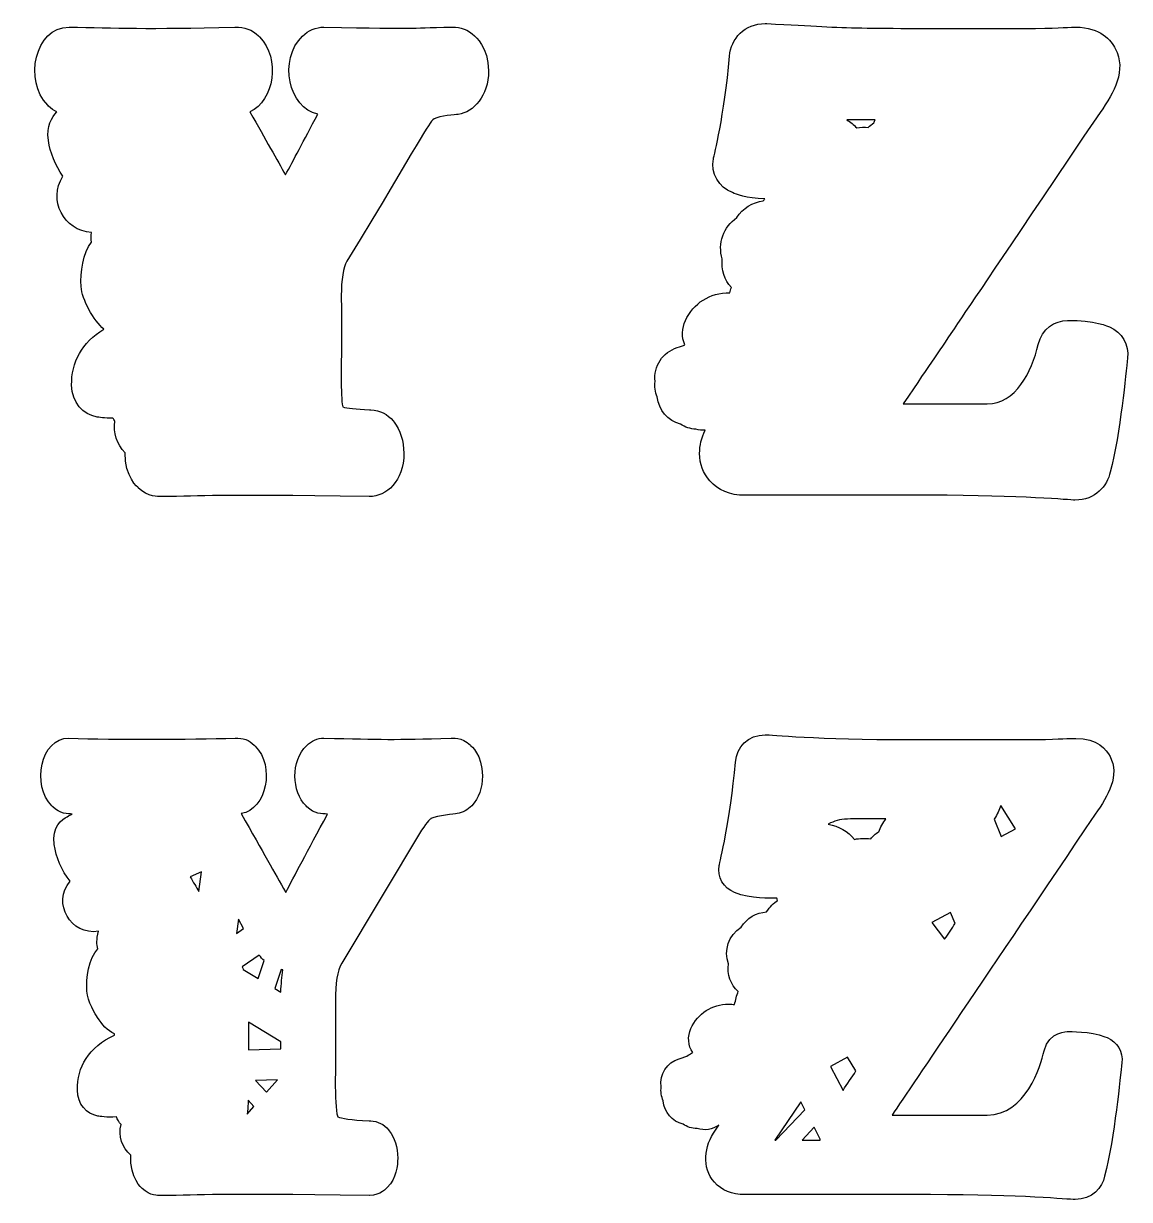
# Model space of a CAD drawing. Header units: millimetres. Extents: x -471 to 1551, y -2688 to 316.
# Drawn here: x 337.9 to 633.2, y -2067.6 to -1753.4 of the extents above; entities that cross this region are included whole.
import ezdxf

# ---------------------------------------------------------------- set-up
doc = ezdxf.new("R2010")
doc.units = ezdxf.units.MM
doc.header["$MEASUREMENT"] = 0
doc.layers.add('Layer 1', color=7, linetype='Continuous')

msp = doc.modelspace()

# ---------------------------------------------------------------- linework, layer by layer
at = {"layer": 'Layer 1', "color": 250}
for points, knots in [([(458.3137, -1756.6617), (456.6735, -1755.0215), (454.4804, -1754.2475), (452.4162, -1754.3212), (452.4162, -1754.3212), (438.6493, -1754.5792), (445.3392, -1754.9109), (418.0818, -1754.3212), (418.0818, -1754.3212), (415.9439, -1754.3212), (413.8614, -1755.2058), (412.3686, -1756.7354), (412.3686, -1756.7354), (405.8445, -1763.0384), (408.6458, -1776.0128), (416.4784, -1777.5793), (416.4784, -1777.5793), (412.5898, -1784.8222), (409.8069, -1790.0747), (407.8349, -1793.8158), (407.8349, -1793.8158), (405.5865, -1789.8535), (402.5456, -1784.472), (398.3252, -1777.008), (398.3252, -1777.008), (404.7387, -1774.0409), (406.5817, -1762.6698), (400.8501, -1756.9382), (400.8501, -1756.9382), (400.8501, -1756.9382), (400.5736, -1756.6617), (400.5736, -1756.6617), (400.5736, -1756.6617), (398.9702, -1755.0583), (396.8508, -1754.2106), (394.2891, -1754.3396), (394.2891, -1754.3396), (370.736, -1754.9109), (362.5164, -1754.5976), (350.0027, -1754.3211), (350.0027, -1754.3211), (340.8985, -1754.3211), (337.8576, -1768.7331), (344.3264, -1775.1834), (344.3264, -1775.1834), (344.3264, -1775.1834), (344.566, -1775.423), (344.566, -1775.423), (344.566, -1775.423), (345.211, -1776.068), (345.9666, -1776.6025), (346.7775, -1776.9896), (346.7775, -1776.9896), (345.3769, -1778.3902), (343.9578, -1780.7861), (344.4923, -1784.5642), (344.4923, -1784.5642), (344.4923, -1784.5642), (344.4923, -1784.6195), (344.4923, -1784.6195), (344.4923, -1784.6195), (344.9531, -1787.8263), (346.3352, -1791.3831), (348.3809, -1794.1845), (348.3809, -1794.1845), (344.2895, -1800.469), (348.6574, -1808.7439), (355.9924, -1809.223), (355.9924, -1809.223), (355.8818, -1810.2551), (355.9002, -1810.9923), (356.0292, -1811.7663), (356.0292, -1811.7663), (353.744, -1814.6414), (353.0252, -1819.9675), (353.2279, -1823.6166), (353.2279, -1823.6166), (353.4306, -1827.2288), (356.6189, -1832.684), (359.3097, -1835.0245), (359.3097, -1835.0245), (353.449, -1838.5445), (350.574, -1843.9444), (350.7031, -1850.0078), (350.7031, -1850.0078), (350.7953, -1854.7073), (353.7071, -1857.7851), (357.5221, -1858.5038), (357.5221, -1858.5038), (357.8538, -1858.5407), (359.5125, -1858.8908), (361.7425, -1858.7987), (361.7425, -1858.7987), (361.8899, -1859.0751), (362.0742, -1859.3516), (362.2585, -1859.5911), (362.2585, -1859.5911), (361.7425, -1862.6873), (362.7561, -1865.8203), (364.9677, -1868.0687), (364.9677, -1868.0687), (364.8755, -1874.4823), (368.4877, -1877.3757), (368.5061, -1877.431), (368.5061, -1877.431), (370.9942, -1879.919), (374.1272, -1879.7531), (374.1825, -1879.7531), (374.1825, -1879.7531), (387.8388, -1879.661), (385.9774, -1879.0897), (430.1717, -1879.7531), (430.1717, -1879.7531), (430.1717, -1879.7531), (430.2638, -1879.7531), (430.2638, -1879.7531), (430.2638, -1879.7531), (434.6685, -1879.7531), (439.4786, -1875.6986), (439.4233, -1868.1609), (439.4233, -1868.1609), (439.4049, -1864.9541), (438.4466, -1861.9317), (436.8248, -1859.886), (436.8248, -1859.886), (436.8248, -1859.886), (436.5668, -1859.5542), (436.5668, -1859.5542), (436.5668, -1859.5542), (435.1292, -1857.7481), (432.973, -1856.6607), (430.6509, -1856.5686), (430.6509, -1856.5686), (430.6509, -1856.5686), (430.227, -1856.5501), (430.227, -1856.5501), (430.227, -1856.5501), (426.5411, -1856.4027), (424.348, -1856.0894), (423.0948, -1855.813), (423.0948, -1855.813), (422.4313, -1852.0533), (422.8551, -1847.3722), (422.7261, -1826.0675), (422.7261, -1826.0675), (422.6893, -1821.8471), (423.2238, -1818.4929), (424.2189, -1816.8712), (424.2189, -1816.8712), (444.0861, -1784.1955), (445.8921, -1780.0672), (447.4771, -1778.7956), (447.4771, -1778.7956), (449.0989, -1778.0768), (453.1903, -1777.7451), (453.9274, -1777.653), (453.9274, -1777.653), (458.0372, -1777.0448), (462.0365, -1772.7691), (462.0365, -1766.0239), (462.0365, -1766.0239), (462.018, -1759.6289), (458.3874, -1756.7907), (458.3137, -1756.6617)], [0, 0, 0, 0, 0.02380952, 0.02380952, 0.02380952, 0.02380952, 0.04761905, 0.04761905, 0.04761905, 0.04761905, 0.07142857, 0.07142857, 0.07142857, 0.07142857, 0.0952381, 0.0952381, 0.0952381, 0.0952381, 0.11904762, 0.11904762, 0.11904762, 0.11904762, 0.14285714, 0.14285714, 0.14285714, 0.14285714, 0.16666667, 0.16666667, 0.16666667, 0.16666667, 0.19047619, 0.19047619, 0.19047619, 0.19047619, 0.21428571, 0.21428571, 0.21428571, 0.21428571, 0.23809524, 0.23809524, 0.23809524, 0.23809524, 0.26190476, 0.26190476, 0.26190476, 0.26190476, 0.28571429, 0.28571429, 0.28571429, 0.28571429, 0.30952381, 0.30952381, 0.30952381, 0.30952381, 0.33333333, 0.33333333, 0.33333333, 0.33333333, 0.35714286, 0.35714286, 0.35714286, 0.35714286, 0.38095238, 0.38095238, 0.38095238, 0.38095238, 0.4047619, 0.4047619, 0.4047619, 0.4047619, 0.42857143, 0.42857143, 0.42857143, 0.42857143, 0.45238095, 0.45238095, 0.45238095, 0.45238095, 0.47619048, 0.47619048, 0.47619048, 0.47619048, 0.5, 0.5, 0.5, 0.5, 0.52380952, 0.52380952, 0.52380952, 0.52380952, 0.54761905, 0.54761905, 0.54761905, 0.54761905, 0.57142857, 0.57142857, 0.57142857, 0.57142857, 0.5952381, 0.5952381, 0.5952381, 0.5952381, 0.61904762, 0.61904762, 0.61904762, 0.61904762, 0.64285714, 0.64285714, 0.64285714, 0.64285714, 0.66666667, 0.66666667, 0.66666667, 0.66666667, 0.69047619, 0.69047619, 0.69047619, 0.69047619, 0.71428571, 0.71428571, 0.71428571, 0.71428571, 0.73809524, 0.73809524, 0.73809524, 0.73809524, 0.76190476, 0.76190476, 0.76190476, 0.76190476, 0.78571429, 0.78571429, 0.78571429, 0.78571429, 0.80952381, 0.80952381, 0.80952381, 0.80952381, 0.83333333, 0.83333333, 0.83333333, 0.83333333, 0.85714286, 0.85714286, 0.85714286, 0.85714286, 0.88095238, 0.88095238, 0.88095238, 0.88095238, 0.9047619, 0.9047619, 0.9047619, 0.9047619, 0.92857143, 0.92857143, 0.92857143, 0.92857143, 0.95238095, 0.95238095, 0.95238095, 0.95238095, 1, 1, 1, 1]), ([(627.8406, -1834.4427), (627.7484, -1834.4242), (623.8045, -1832.4891), (616.6722, -1832.7103), (616.6722, -1832.7103), (613.2074, -1832.7103), (609.8533, -1834.9403), (608.8581, -1839.1053), (608.8581, -1839.1053), (607.1257, -1846.4771), (602.7947, -1855.01), (595.2018, -1855.01), (595.2018, -1855.01), (595.2018, -1855.01), (572.7913, -1855.0101), (572.7913, -1855.0101), (572.7913, -1855.0101), (588.8067, -1831.2175), (577.9332, -1847.4908), (625.3341, -1777.145), (625.3341, -1777.145), (629.2228, -1771.7083), (632.4111, -1765.8661), (629.4255, -1760.0608), (629.4255, -1760.0608), (628.3382, -1757.9229), (625.5, -1754.3476), (618.8469, -1754.3476), (618.8469, -1754.3476), (615.6401, -1754.3476), (614.2395, -1754.6793), (605.0063, -1754.6793), (605.0063, -1754.6793), (555.0068, -1754.6793), (562.4339, -1754.7715), (536.3376, -1753.3893), (536.3376, -1753.3893), (536.1901, -1753.3893), (536.0611, -1753.3708), (535.9137, -1753.3708), (535.9137, -1753.3708), (530.5139, -1753.3708), (526.7174, -1757.4069), (526.4041, -1762.1065), (526.4041, -1762.1065), (524.985, -1778.3245), (522.3127, -1788.3686), (522.0731, -1789.5482), (522.0731, -1789.5482), (521.3359, -1793.3631), (523.529, -1797.2333), (527.1781, -1798.5418), (527.1781, -1798.5418), (528.3392, -1799.0394), (530.6245, -1800.0162), (535.8585, -1800.1821), (535.8585, -1800.1821), (535.711, -1800.3664), (535.5636, -1800.5507), (535.4162, -1800.7534), (535.4162, -1800.7534), (532.5596, -1801.1035), (529.9426, -1802.7253), (528.3577, -1805.2318), (528.3577, -1805.2318), (524.7455, -1807.6645), (523.179, -1812.1613), (524.469, -1816.2711), (524.469, -1816.2711), (524.1373, -1819.1646), (525.0957, -1821.929), (526.8833, -1823.9194), (526.8833, -1823.9194), (526.7358, -1824.3801), (526.6068, -1824.8593), (526.4778, -1825.3384), (526.4778, -1825.3384), (521.1333, -1825.2278), (516.747, -1828.1029), (514.6091, -1832.7472), (514.6091, -1832.7472), (513.6692, -1834.7929), (513.5955, -1837.1334), (514.4248, -1839.2344), (514.4248, -1839.2344), (514.0194, -1839.4187), (513.3006, -1839.6951), (512.4529, -1839.9531), (512.4529, -1839.9531), (508.5458, -1841.1326), (506.0579, -1844.9476), (506.5186, -1848.9837), (506.5186, -1848.9837), (506.3527, -1850.3843), (506.5554, -1851.8034), (507.1083, -1853.1303), (507.1083, -1853.1303), (507.4401, -1856.6319), (509.9465, -1859.5253), (513.3007, -1860.4284), (513.3007, -1860.4284), (514.5354, -1861.2209), (515.9545, -1861.6817), (517.4289, -1861.7554), (517.4289, -1861.7554), (518.2214, -1861.9581), (519.0507, -1862.0687), (519.8801, -1862.0502), (519.8801, -1862.0502), (518.9033, -1864.0406), (518.4057, -1866.1232), (518.4057, -1868.2426), (518.4057, -1868.2426), (518.4057, -1871.0254), (519.3456, -1873.5687), (521.1149, -1875.5591), (521.1149, -1875.5591), (523.3633, -1878.1025), (526.5147, -1879.4109), (530.4587, -1879.4109), (530.4587, -1879.4109), (530.4587, -1879.4109), (580.0158, -1879.4109), (580.0158, -1879.4109), (580.0158, -1879.4109), (605.08, -1879.4109), (617.0777, -1880.701), (618.6442, -1880.701), (618.6442, -1880.701), (624.0994, -1880.701), (627.3061, -1876.9414), (628.0617, -1873.2002), (628.0617, -1873.2002), (630.8078, -1862.7506), (632.2268, -1846.68), (632.706, -1842.7729), (632.706, -1842.7729), (633.2036, -1839.2344), (631.1763, -1835.8065), (627.8406, -1834.4427)], [0, 0, 0, 0, 0.02777778, 0.02777778, 0.02777778, 0.02777778, 0.05555556, 0.05555556, 0.05555556, 0.05555556, 0.08333333, 0.08333333, 0.08333333, 0.08333333, 0.11111111, 0.11111111, 0.11111111, 0.11111111, 0.13888889, 0.13888889, 0.13888889, 0.13888889, 0.16666667, 0.16666667, 0.16666667, 0.16666667, 0.19444444, 0.19444444, 0.19444444, 0.19444444, 0.22222222, 0.22222222, 0.22222222, 0.22222222, 0.25, 0.25, 0.25, 0.25, 0.27777778, 0.27777778, 0.27777778, 0.27777778, 0.30555556, 0.30555556, 0.30555556, 0.30555556, 0.33333333, 0.33333333, 0.33333333, 0.33333333, 0.36111111, 0.36111111, 0.36111111, 0.36111111, 0.38888889, 0.38888889, 0.38888889, 0.38888889, 0.41666667, 0.41666667, 0.41666667, 0.41666667, 0.44444444, 0.44444444, 0.44444444, 0.44444444, 0.47222222, 0.47222222, 0.47222222, 0.47222222, 0.5, 0.5, 0.5, 0.5, 0.52777778, 0.52777778, 0.52777778, 0.52777778, 0.55555556, 0.55555556, 0.55555556, 0.55555556, 0.58333333, 0.58333333, 0.58333333, 0.58333333, 0.61111111, 0.61111111, 0.61111111, 0.61111111, 0.63888889, 0.63888889, 0.63888889, 0.63888889, 0.66666667, 0.66666667, 0.66666667, 0.66666667, 0.69444444, 0.69444444, 0.69444444, 0.69444444, 0.72222222, 0.72222222, 0.72222222, 0.72222222, 0.75, 0.75, 0.75, 0.75, 0.77777778, 0.77777778, 0.77777778, 0.77777778, 0.80555556, 0.80555556, 0.80555556, 0.80555556, 0.83333333, 0.83333333, 0.83333333, 0.83333333, 0.86111111, 0.86111111, 0.86111111, 0.86111111, 0.88888889, 0.88888889, 0.88888889, 0.88888889, 0.91666667, 0.91666667, 0.91666667, 0.91666667, 0.94444444, 0.94444444, 0.94444444, 0.94444444, 1, 1, 1, 1]), ([(565.2905, -1779.0986), (565.1615, -1779.3566), (565.0509, -1779.6331), (564.9404, -1779.8911), (564.9404, -1779.8911), (564.3874, -1780.2597), (563.8899, -1780.6836), (563.4476, -1781.1627), (563.4476, -1781.1627), (562.4155, -1781.0521), (561.3835, -1781.089), (560.3514, -1781.2549), (560.3514, -1781.2549), (559.5773, -1780.4256), (558.6927, -1779.7252), (557.7344, -1779.117), (557.7344, -1779.117), (558.3979, -1779.0617), (557.9556, -1779.0802), (565.2905, -1779.0986)], [0, 0, 0, 0, 0.16666667, 0.16666667, 0.16666667, 0.16666667, 0.33333333, 0.33333333, 0.33333333, 0.33333333, 0.5, 0.5, 0.5, 0.5, 0.66666667, 0.66666667, 0.66666667, 0.66666667, 1, 1, 1, 1]), ([(457.1895, -1946.1753), (454.9595, -1943.9453), (452.2319, -1944.3507), (452.066, -1944.3139), (452.066, -1944.3139), (436.5299, -1944.8115), (433.7654, -1944.6456), (418.0818, -1944.2954), (418.0818, -1944.2954), (416.3679, -1944.2954), (414.6908, -1945.0142), (413.4928, -1946.249), (413.4928, -1946.249), (409.1434, -1950.4325), (409.4752, -1958.5968), (413.3085, -1962.4302), (413.3085, -1962.4302), (413.3085, -1962.4302), (413.5482, -1962.6698), (413.5482, -1962.6698), (413.5482, -1962.6698), (415.5017, -1964.6233), (417.5843, -1964.4759), (419.0033, -1964.6049), (419.0033, -1964.6049), (413.6219, -1974.6305), (410.1203, -1981.2652), (407.8903, -1985.5225), (407.8903, -1985.5225), (404.7941, -1980.0673), (402.0112, -1975.1097), (395.9663, -1964.4574), (395.9663, -1964.4574), (402.7668, -1963.4069), (405.0706, -1951.7962), (399.726, -1946.4332), (399.726, -1946.4332), (399.726, -1946.4332), (399.4495, -1946.1567), (399.4495, -1946.1567), (399.4495, -1946.1567), (398.1594, -1944.8483), (396.4639, -1944.1848), (394.3445, -1944.2953), (394.3445, -1944.2953), (381.6096, -1944.6086), (362.7746, -1944.8298), (349.9844, -1944.2769), (349.9844, -1944.2769), (342.3914, -1944.2769), (339.9403, -1956.938), (345.4323, -1962.4116), (345.4323, -1962.4116), (345.4323, -1962.4116), (345.6719, -1962.6512), (345.6719, -1962.6512), (345.6719, -1962.6512), (347.607, -1964.5863), (349.6895, -1964.4758), (350.8875, -1964.6048), (350.8875, -1964.6048), (350.4083, -1964.8075), (349.9476, -1965.0286), (349.4869, -1965.2867), (349.4869, -1965.2867), (348.2336, -1965.9502), (345.3771, -1967.9959), (346.0405, -1972.6955), (346.0405, -1972.6955), (346.0405, -1972.6955), (346.0405, -1972.7508), (346.0405, -1972.7508), (346.0405, -1972.7508), (346.5013, -1976.0128), (348.0125, -1979.7172), (350.3346, -1982.5184), (350.3346, -1982.5184), (345.3217, -1988.3791), (350.5373, -1997.0962), (357.8724, -1995.8984), (357.8724, -1995.8984), (357.3011, -1998.2021), (357.3932, -1999.3816), (357.7065, -2000.5611), (357.7065, -2000.5611), (355.237, -2003.1044), (354.5735, -2008.4674), (354.7578, -2011.8769), (354.7578, -2011.8769), (354.9053, -2014.6782), (357.1352, -2018.2167), (357.596, -2018.917), (357.596, -2018.917), (358.8308, -2020.7599), (360.1761, -2022.4555), (362.1481, -2023.3217), (362.1481, -2023.3217), (362.1665, -2023.4138), (362.1849, -2023.5243), (362.1849, -2023.6165), (362.1849, -2023.6165), (355.2554, -2026.8417), (352.1223, -2032.26), (352.2329, -2038.3234), (352.2329, -2038.3234), (352.3066, -2042.1936), (354.6288, -2044.6816), (357.7434, -2045.2713), (357.7434, -2045.2713), (358.112, -2045.3082), (360.0655, -2045.7321), (362.6641, -2045.474), (362.6641, -2045.474), (362.9589, -2046.2481), (363.3644, -2046.93), (363.9173, -2047.5197), (363.9173, -2047.5197), (363.1249, -2050.5975), (364.2122, -2053.7306), (366.5159, -2055.7393), (366.5159, -2055.7393), (366.1657, -2061.9132), (369.5384, -2064.5856), (369.5752, -2064.6409), (369.5752, -2064.6409), (371.5656, -2066.6313), (374.072, -2066.4838), (374.1089, -2066.5023), (374.1089, -2066.5023), (387.5994, -2066.4286), (386.1435, -2065.8573), (430.1349, -2066.5023), (430.1349, -2066.5023), (430.1349, -2066.5023), (430.2271, -2066.5023), (430.2271, -2066.5023), (430.2271, -2066.5023), (433.268, -2066.5023), (434.8898, -2064.4382), (435.0004, -2064.3644), (435.0004, -2064.3644), (437.4515, -2061.9132), (437.8017, -2058.3932), (437.7832, -2056.5134), (437.7832, -2056.5134), (437.7648, -2053.6568), (436.9539, -2051.0029), (435.5348, -2049.2337), (435.5348, -2049.2337), (435.5348, -2049.2337), (435.3135, -2048.9388), (435.3135, -2048.9388), (435.3135, -2048.9388), (434.1525, -2047.4829), (432.4385, -2046.6167), (430.5771, -2046.543), (430.5771, -2046.543), (430.5771, -2046.543), (430.1533, -2046.5245), (430.1533, -2046.5245), (430.1533, -2046.5245), (425.1957, -2046.3402), (422.7814, -2045.8057), (421.7494, -2045.5109), (421.7494, -2045.5109), (420.662, -2041.4379), (421.3624, -2033.3289), (421.1412, -2014.4754), (421.1412, -2014.4754), (421.1044, -2009.9049), (421.7125, -2006.348), (422.8551, -2004.4497), (422.8551, -2004.4497), (422.8551, -2004.4497), (444.1782, -1968.9174), (444.1782, -1968.9174), (444.1782, -1968.9174), (445.7078, -1966.3373), (446.6662, -1965.8028), (446.6662, -1965.8028), (446.6662, -1965.8028), (448.4723, -1964.9182), (452.9323, -1964.568), (453.6695, -1964.4574), (453.6695, -1964.4574), (455.1623, -1964.2362), (456.5445, -1963.4991), (457.5398, -1962.3564), (457.5398, -1962.3564), (459.4565, -1960.3107), (460.4148, -1957.6384), (460.4148, -1954.3948), (460.4148, -1954.3948), (460.4331, -1948.7185), (457.2632, -1946.3227), (457.1895, -1946.1753)], [0, 0, 0, 0, 0.02, 0.02, 0.02, 0.02, 0.04, 0.04, 0.04, 0.04, 0.06, 0.06, 0.06, 0.06, 0.08, 0.08, 0.08, 0.08, 0.1, 0.1, 0.1, 0.1, 0.12, 0.12, 0.12, 0.12, 0.14, 0.14, 0.14, 0.14, 0.16, 0.16, 0.16, 0.16, 0.18, 0.18, 0.18, 0.18, 0.2, 0.2, 0.2, 0.2, 0.22, 0.22, 0.22, 0.22, 0.24, 0.24, 0.24, 0.24, 0.26, 0.26, 0.26, 0.26, 0.28, 0.28, 0.28, 0.28, 0.3, 0.3, 0.3, 0.3, 0.32, 0.32, 0.32, 0.32, 0.34, 0.34, 0.34, 0.34, 0.36, 0.36, 0.36, 0.36, 0.38, 0.38, 0.38, 0.38, 0.4, 0.4, 0.4, 0.4, 0.42, 0.42, 0.42, 0.42, 0.44, 0.44, 0.44, 0.44, 0.46, 0.46, 0.46, 0.46, 0.48, 0.48, 0.48, 0.48, 0.5, 0.5, 0.5, 0.5, 0.52, 0.52, 0.52, 0.52, 0.54, 0.54, 0.54, 0.54, 0.56, 0.56, 0.56, 0.56, 0.58, 0.58, 0.58, 0.58, 0.6, 0.6, 0.6, 0.6, 0.62, 0.62, 0.62, 0.62, 0.64, 0.64, 0.64, 0.64, 0.66, 0.66, 0.66, 0.66, 0.68, 0.68, 0.68, 0.68, 0.7, 0.7, 0.7, 0.7, 0.72, 0.72, 0.72, 0.72, 0.74, 0.74, 0.74, 0.74, 0.76, 0.76, 0.76, 0.76, 0.78, 0.78, 0.78, 0.78, 0.8, 0.8, 0.8, 0.8, 0.82, 0.82, 0.82, 0.82, 0.84, 0.84, 0.84, 0.84, 0.86, 0.86, 0.86, 0.86, 0.88, 0.88, 0.88, 0.88, 0.9, 0.9, 0.9, 0.9, 0.92, 0.92, 0.92, 0.92, 0.94, 0.94, 0.94, 0.94, 0.96, 0.96, 0.96, 0.96, 1, 1, 1, 1]), ([(627.2508, -2024.3248), (627.2508, -2024.3248), (626.6058, -2024.0668), (626.6058, -2024.0668), (626.6058, -2024.0668), (622.7725, -2022.5187), (617.133, -2022.7399), (616.8013, -2022.7214), (616.8013, -2022.7214), (616.7828, -2022.7214), (611.6779, -2022.4634), (610.4062, -2027.8817), (610.4062, -2027.8817), (609.4663, -2031.8993), (605.5593, -2045.0212), (595.2018, -2045.0212), (595.2018, -2045.0212), (595.2018, -2045.0212), (569.8058, -2045.0212), (569.8058, -2045.0212), (569.8058, -2045.0212), (575.648, -2036.3225), (595.6256, -2006.7982), (624.0256, -1964.6498), (624.0256, -1964.6498), (627.6378, -1959.6), (630.605, -1954.237), (628.0064, -1949.2057), (628.0064, -1949.2057), (627.085, -1947.3997), (624.6523, -1944.3588), (618.8469, -1944.3588), (618.8469, -1944.3588), (615.1241, -1944.3588), (614.7187, -1944.6906), (605.0063, -1944.6906), (605.0063, -1944.6906), (600.1962, -1944.6906), (591.6448, -1944.6537), (574.6343, -1944.6906), (574.6343, -1944.6906), (549.3858, -1944.6906), (537.296, -1943.4005), (535.9137, -1943.4005), (535.9137, -1943.4005), (531.38, -1943.4005), (528.247, -1946.7547), (527.989, -1950.6801), (527.989, -1950.6801), (526.6068, -1966.5296), (523.8239, -1977.3846), (523.6396, -1978.3061), (523.6396, -1978.3061), (523.0498, -1981.3838), (524.8191, -1984.48), (527.7678, -1985.5305), (527.7678, -1985.5305), (532.0251, -1987.3919), (537.7935, -1987.0417), (538.1806, -1987.0786), (538.1806, -1987.0786), (538.4754, -1987.0786), (538.7704, -1987.0601), (539.0652, -1987.0233), (539.0652, -1987.0233), (539.1205, -1987.2444), (539.1758, -1987.484), (539.2311, -1987.7052), (539.2311, -1987.7052), (538.199, -1988.3318), (537.2222, -1989.3454), (536.3007, -1990.7461), (536.3007, -1990.7461), (533.5363, -1990.8382), (530.9562, -1992.3495), (529.5371, -1994.8375), (529.5371, -1994.8375), (526.0907, -1996.9569), (524.8375, -2001.0851), (526.1091, -2004.5868), (526.1091, -2004.5868), (525.6668, -2007.4065), (526.6989, -2010.1709), (528.7262, -2011.9586), (528.7262, -2011.9586), (528.3023, -2013.0828), (527.989, -2014.2807), (527.7678, -2015.4971), (527.7678, -2015.4971), (527.2334, -2015.4234), (526.7174, -2015.3864), (526.1829, -2015.3864), (526.1829, -2015.3864), (521.723, -2015.3864), (517.9633, -2017.8007), (516.0835, -2021.8736), (516.0835, -2021.8736), (515.1067, -2024.0115), (515.3463, -2026.4442), (516.5626, -2028.324), (516.5626, -2028.324), (515.7885, -2028.7478), (515.3831, -2029.2271), (512.9504, -2029.9458), (512.9504, -2029.9458), (509.7068, -2030.9225), (507.6796, -2034.1293), (508.1587, -2037.4466), (508.1587, -2037.4466), (507.9744, -2038.7367), (508.1587, -2040.0083), (508.7116, -2041.2062), (508.7116, -2041.2062), (508.896, -2044.2656), (511.1075, -2046.7536), (514.0009, -2047.417), (514.0009, -2047.417), (515.0698, -2048.1542), (516.3415, -2048.5965), (517.7237, -2048.6334), (517.7237, -2048.6334), (519.7141, -2049.2232), (521.8888, -2048.8914), (523.5843, -2047.6935), (523.5843, -2047.6935), (523.5843, -2047.6935), (522.6629, -2049.0204), (522.6629, -2049.0204), (522.6629, -2049.0204), (519.5667, -2053.3145), (518.9032, -2059.0646), (522.3496, -2062.9532), (522.3496, -2062.9532), (524.2847, -2065.1463), (527.0307, -2066.2705), (530.4955, -2066.2705), (530.4955, -2066.2705), (530.4955, -2066.2705), (580.0526, -2066.2705), (580.0526, -2066.2705), (580.0526, -2066.2705), (605.1168, -2066.2705), (616.5064, -2067.5606), (618.6811, -2067.5606), (618.6811, -2067.5606), (623.27, -2067.5606), (625.9423, -2064.4276), (626.5505, -2061.2946), (626.5505, -2061.2946), (629.2781, -2050.9371), (630.734, -2034.6085), (631.1763, -2031.0332), (631.1763, -2031.0332), (631.5265, -2028.1397), (629.9047, -2025.3937), (627.2508, -2024.3248)], [0, 0, 0, 0, 0.025, 0.025, 0.025, 0.025, 0.05, 0.05, 0.05, 0.05, 0.075, 0.075, 0.075, 0.075, 0.1, 0.1, 0.1, 0.1, 0.125, 0.125, 0.125, 0.125, 0.15, 0.15, 0.15, 0.15, 0.175, 0.175, 0.175, 0.175, 0.2, 0.2, 0.2, 0.2, 0.225, 0.225, 0.225, 0.225, 0.25, 0.25, 0.25, 0.25, 0.275, 0.275, 0.275, 0.275, 0.3, 0.3, 0.3, 0.3, 0.325, 0.325, 0.325, 0.325, 0.35, 0.35, 0.35, 0.35, 0.375, 0.375, 0.375, 0.375, 0.4, 0.4, 0.4, 0.4, 0.425, 0.425, 0.425, 0.425, 0.45, 0.45, 0.45, 0.45, 0.475, 0.475, 0.475, 0.475, 0.5, 0.5, 0.5, 0.5, 0.525, 0.525, 0.525, 0.525, 0.55, 0.55, 0.55, 0.55, 0.575, 0.575, 0.575, 0.575, 0.6, 0.6, 0.6, 0.6, 0.625, 0.625, 0.625, 0.625, 0.65, 0.65, 0.65, 0.65, 0.675, 0.675, 0.675, 0.675, 0.7, 0.7, 0.7, 0.7, 0.725, 0.725, 0.725, 0.725, 0.75, 0.75, 0.75, 0.75, 0.775, 0.775, 0.775, 0.775, 0.8, 0.8, 0.8, 0.8, 0.825, 0.825, 0.825, 0.825, 0.85, 0.85, 0.85, 0.85, 0.875, 0.875, 0.875, 0.875, 0.9, 0.9, 0.9, 0.9, 0.925, 0.925, 0.925, 0.925, 0.95, 0.95, 0.95, 0.95, 1, 1, 1, 1]), ([(598.9798, -1970.621), (598.9798, -1970.621), (597.0999, -1965.9214), (597.0999, -1965.9214), (597.0999, -1965.9214), (597.8924, -1964.6681), (598.4637, -1963.4518), (598.8139, -1962.2723), (598.8139, -1962.2723), (598.8139, -1962.2723), (602.7762, -1968.5752), (602.7762, -1968.5752), (602.7762, -1968.5752), (602.7762, -1968.5752), (598.9798, -1970.621), (598.9798, -1970.621)], [0, 0, 0, 0, 0.2, 0.2, 0.2, 0.2, 0.4, 0.4, 0.4, 0.4, 0.6, 0.6, 0.6, 0.6, 1, 1, 1, 1]), ([(566.2488, -1969.3493), (565.2905, -1969.8838), (564.7376, -1970.4551), (564.0926, -1971.2292), (564.0926, -1971.2292), (562.655, -1970.9712), (561.1991, -1971.0449), (559.7432, -1971.3398), (559.7432, -1971.3398), (559.7432, -1971.3398), (559.7432, -1971.3398), (559.7432, -1971.3398), (559.7432, -1971.3398), (558.0476, -1969.2204), (555.6149, -1967.8198), (552.7768, -1967.2853), (552.7768, -1967.2853), (555.9835, -1965.4792), (558.0292, -1965.8847), (568.1655, -1965.8847), (568.1655, -1965.8847), (567.3731, -1966.8613), (566.6911, -1968.0961), (566.2488, -1969.3493)], [0, 0, 0, 0, 0.14285714, 0.14285714, 0.14285714, 0.14285714, 0.28571429, 0.28571429, 0.28571429, 0.28571429, 0.42857143, 0.42857143, 0.42857143, 0.42857143, 0.57142857, 0.57142857, 0.57142857, 0.57142857, 0.71428571, 0.71428571, 0.71428571, 0.71428571, 1, 1, 1, 1]), ([(385.3693, -1980.0489), (385.3693, -1980.0489), (384.6873, -1985.2645), (384.6873, -1985.2645), (384.6873, -1985.2645), (383.987, -1984.085), (383.2129, -1982.7949), (382.3836, -1981.3942), (382.3836, -1981.3942), (382.3836, -1981.3942), (385.3693, -1980.0489), (385.3693, -1980.0489)], [0, 0, 0, 0, 0.25, 0.25, 0.25, 0.25, 0.5, 0.5, 0.5, 0.5, 1, 1, 1, 1]), ([(586.6873, -1993.8054), (585.7658, -1995.1508), (584.8259, -1996.5514), (583.8491, -1998.0073), (583.8491, -1998.0073), (583.8491, -1998.0073), (580.3843, -1993.5842), (580.3843, -1993.5842), (580.3843, -1993.5842), (580.3843, -1993.5842), (585.434, -1990.8751), (585.434, -1990.8751), (585.434, -1990.8751), (585.434, -1990.8751), (586.6873, -1993.8054), (586.6873, -1993.8054)], [0, 0, 0, 0, 0.2, 0.2, 0.2, 0.2, 0.4, 0.4, 0.4, 0.4, 0.6, 0.6, 0.6, 0.6, 1, 1, 1, 1]), ([(396.6298, -1995.1612), (396.6298, -1995.1612), (394.7316, -1996.4881), (394.7316, -1996.4881), (394.7316, -1996.4881), (394.7316, -1996.4881), (395.2292, -1992.6916), (395.2292, -1992.6916), (395.2292, -1992.6916), (395.2292, -1992.6916), (396.6298, -1995.1612), (396.6298, -1995.1612)], [0, 0, 0, 0, 0.25, 0.25, 0.25, 0.25, 0.5, 0.5, 0.5, 0.5, 1, 1, 1, 1]), ([(400.5368, -2008.5042), (400.5368, -2008.5042), (396.5007, -2006.0715), (396.5007, -2006.0715), (396.5007, -2006.0715), (396.427, -2005.8688), (396.3349, -2005.6661), (396.2611, -2005.4449), (396.2611, -2005.4449), (396.2611, -2005.4449), (400.7948, -2002.2566), (400.7948, -2002.2566), (400.7948, -2002.2566), (401.2187, -2002.8095), (401.6426, -2003.3071), (402.1218, -2003.7494), (402.1218, -2003.7494), (402.1218, -2003.7494), (400.5368, -2008.5042), (400.5368, -2008.5042)], [0, 0, 0, 0, 0.16666667, 0.16666667, 0.16666667, 0.16666667, 0.33333333, 0.33333333, 0.33333333, 0.33333333, 0.5, 0.5, 0.5, 0.5, 0.66666667, 0.66666667, 0.66666667, 0.66666667, 1, 1, 1, 1]), ([(406.5818, -2012.1533), (406.5818, -2012.1533), (404.96, -2011.1765), (404.96, -2011.1765), (404.96, -2011.1765), (404.96, -2011.1765), (406.6187, -2006.1452), (406.6187, -2006.1452), (406.6187, -2006.1452), (406.7846, -2006.1821), (406.9689, -2006.2005), (407.1347, -2006.2374), (407.1347, -2006.2374), (406.8398, -2008.0619), (406.6555, -2010.0523), (406.5818, -2012.1533)], [0, 0, 0, 0, 0.2, 0.2, 0.2, 0.2, 0.4, 0.4, 0.4, 0.4, 0.6, 0.6, 0.6, 0.6, 1, 1, 1, 1]), ([(397.9014, -2027.6158), (397.9014, -2027.6158), (397.9014, -2020.207), (397.9014, -2020.207), (397.9014, -2020.207), (397.9014, -2020.207), (406.5633, -2025.4226), (406.5633, -2025.4226), (406.5633, -2025.4226), (406.5633, -2025.4226), (406.5633, -2027.3208), (406.5633, -2027.3208), (406.5633, -2027.3208), (406.5633, -2027.3208), (397.9014, -2027.6158), (397.9014, -2027.6158)], [0, 0, 0, 0, 0.2, 0.2, 0.2, 0.2, 0.4, 0.4, 0.4, 0.4, 0.6, 0.6, 0.6, 0.6, 1, 1, 1, 1]), ([(557.9187, -2029.5035), (557.9187, -2029.5035), (560.1671, -2033.2263), (560.1671, -2033.2263), (560.1671, -2033.2263), (559.0245, -2034.9403), (557.8634, -2036.6543), (556.7023, -2038.405), (556.7023, -2038.405), (556.7023, -2038.405), (553.385, -2032.01), (553.385, -2032.01), (553.385, -2032.01), (553.385, -2032.01), (557.9187, -2029.5035), (557.9187, -2029.5035)], [0, 0, 0, 0, 0.2, 0.2, 0.2, 0.2, 0.4, 0.4, 0.4, 0.4, 0.6, 0.6, 0.6, 0.6, 1, 1, 1, 1]), ([(405.6603, -2035.5774), (405.6603, -2035.5774), (402.7299, -2038.9131), (402.7299, -2038.9131), (402.7299, -2038.9131), (402.7299, -2038.9131), (399.7628, -2035.7617), (399.7628, -2035.7617), (399.7628, -2035.7617), (399.7628, -2035.7617), (405.6603, -2035.5774), (405.6603, -2035.5774)], [0, 0, 0, 0, 0.25, 0.25, 0.25, 0.25, 0.5, 0.5, 0.5, 0.5, 1, 1, 1, 1]), ([(399.3942, -2042.7096), (399.3942, -2042.7096), (397.5881, -2044.7737), (397.5881, -2044.7737), (397.5881, -2044.7737), (397.7171, -2043.631), (397.8093, -2042.3963), (397.8461, -2041.0693), (397.8461, -2041.0693), (397.8461, -2041.0693), (399.3942, -2042.7096), (399.3942, -2042.7096)], [0, 0, 0, 0, 0.25, 0.25, 0.25, 0.25, 0.5, 0.5, 0.5, 0.5, 1, 1, 1, 1]), ([(538.4754, -2051.6743), (538.4754, -2051.6743), (545.4602, -2041.4458), (545.4602, -2041.4458), (545.4602, -2041.4458), (545.4602, -2041.4458), (546.5476, -2043.5652), (546.5476, -2043.5652), (546.5476, -2043.5652), (546.5476, -2043.5652), (538.7703, -2051.6743), (538.7703, -2051.6743), (538.7703, -2051.6743), (538.6966, -2051.6743), (538.586, -2051.6743), (538.4754, -2051.6743)], [0, 0, 0, 0, 0.2, 0.2, 0.2, 0.2, 0.4, 0.4, 0.4, 0.4, 0.6, 0.6, 0.6, 0.6, 1, 1, 1, 1]), ([(549.0172, -2048.2833), (549.0172, -2048.2833), (550.5468, -2051.232), (550.5468, -2051.232), (550.5468, -2051.232), (550.5653, -2051.3794), (550.5653, -2051.5268), (550.5837, -2051.6743), (550.5837, -2051.6743), (549.0171, -2051.6743), (547.3953, -2051.6743), (545.7551, -2051.6743), (545.7551, -2051.6743), (545.7551, -2051.6743), (549.0172, -2048.2833), (549.0172, -2048.2833)], [0, 0, 0, 0, 0.2, 0.2, 0.2, 0.2, 0.4, 0.4, 0.4, 0.4, 0.6, 0.6, 0.6, 0.6, 1, 1, 1, 1])]:
    msp.add_open_spline(points, degree=3, knots=knots, dxfattribs=at)

doc.saveas('drawing.dxf')
